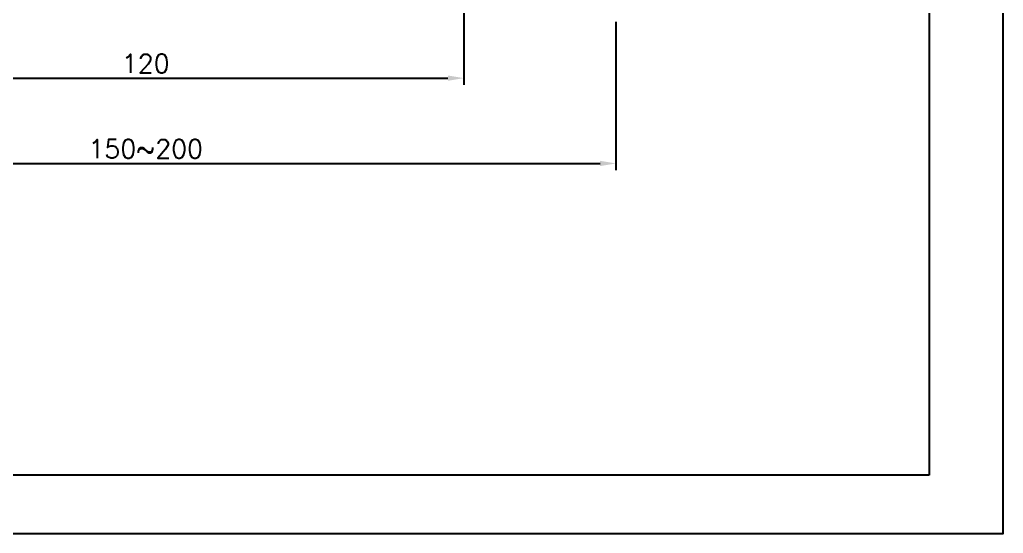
# Model space of a CAD drawing. Extents: x 937 to 1531, y -1355 to -935.
# Drawn here: x 1345.9 to 1531.4, y -1354.8 to -1257.9 of the extents above; entities that cross this region are included whole.
import ezdxf

# ---------------------------------------------------------------- set-up
doc = ezdxf.new("R2010")
doc.units = 0
doc.header["$LTSCALE"] = 7
doc.header["$MEASUREMENT"] = 0
doc.layers.get('0').update_dxf_attribs({"color": 2, "linetype": 'CONTINUOUS'})
doc.layers.add('DIM', color=2, linetype='CONTINUOUS')
doc.layers.add('TXT', color=4, linetype='CONTINUOUS')
doc.styles.add('GHS', font='romans', dxfattribs={"bigfont": 'ghs'})

msp = doc.modelspace()

# ---------------------------------------------------------------- linework, layer by layer
at = {"linetype": 'Continuous'}
msp.add_lwpolyline([(937.42, -1354.81), (1531.42, -1354.81), (1531.42, -934.81), (937.42, -934.81)], close=True, dxfattribs=at)
at = {"layer": 'DIM'}
for p, q in [((1429.7, -1201.5), (1429.7, -1270.18)), ((1458.38, -1258.3), (1458.38, -1286.27)), ((1312.7, -1268.93), (1426.7, -1268.93)), ((1284.02, -1285.02), (1455.38, -1285.02))]:
    msp.add_line(p, q, dxfattribs=at)
for points in [[(1426.7, -1268.43), (1426.7, -1269.43), (1429.7, -1268.93)], [(1455.38, -1284.52), (1455.38, -1285.52), (1458.38, -1285.02)]]:
    msp.add_solid(points, dxfattribs=at)
at = {"layer": 'TXT', "color": 4}
msp.add_line((1517.42, -953.81), (1517.42, -1343.81), dxfattribs=at)
at = {"layer": 'TXT', "color": 4, "linetype": 'Continuous'}
msp.add_line((1517.42, -1343.81), (963.42, -1343.81), dxfattribs=at)

# ---------------------------------------------------------------- texts
at = {"layer": 'DIM', "char_height": 3.5, "attachment_point": 5, "style": 'GHS'}
for s, insert in [('120', (1369.7, -1266.18)), ('150~200', (1369.7, -1282.27))]:
    msp.add_mtext(s, dxfattribs=dict(at, insert=insert))

doc.saveas('drawing.dxf')
